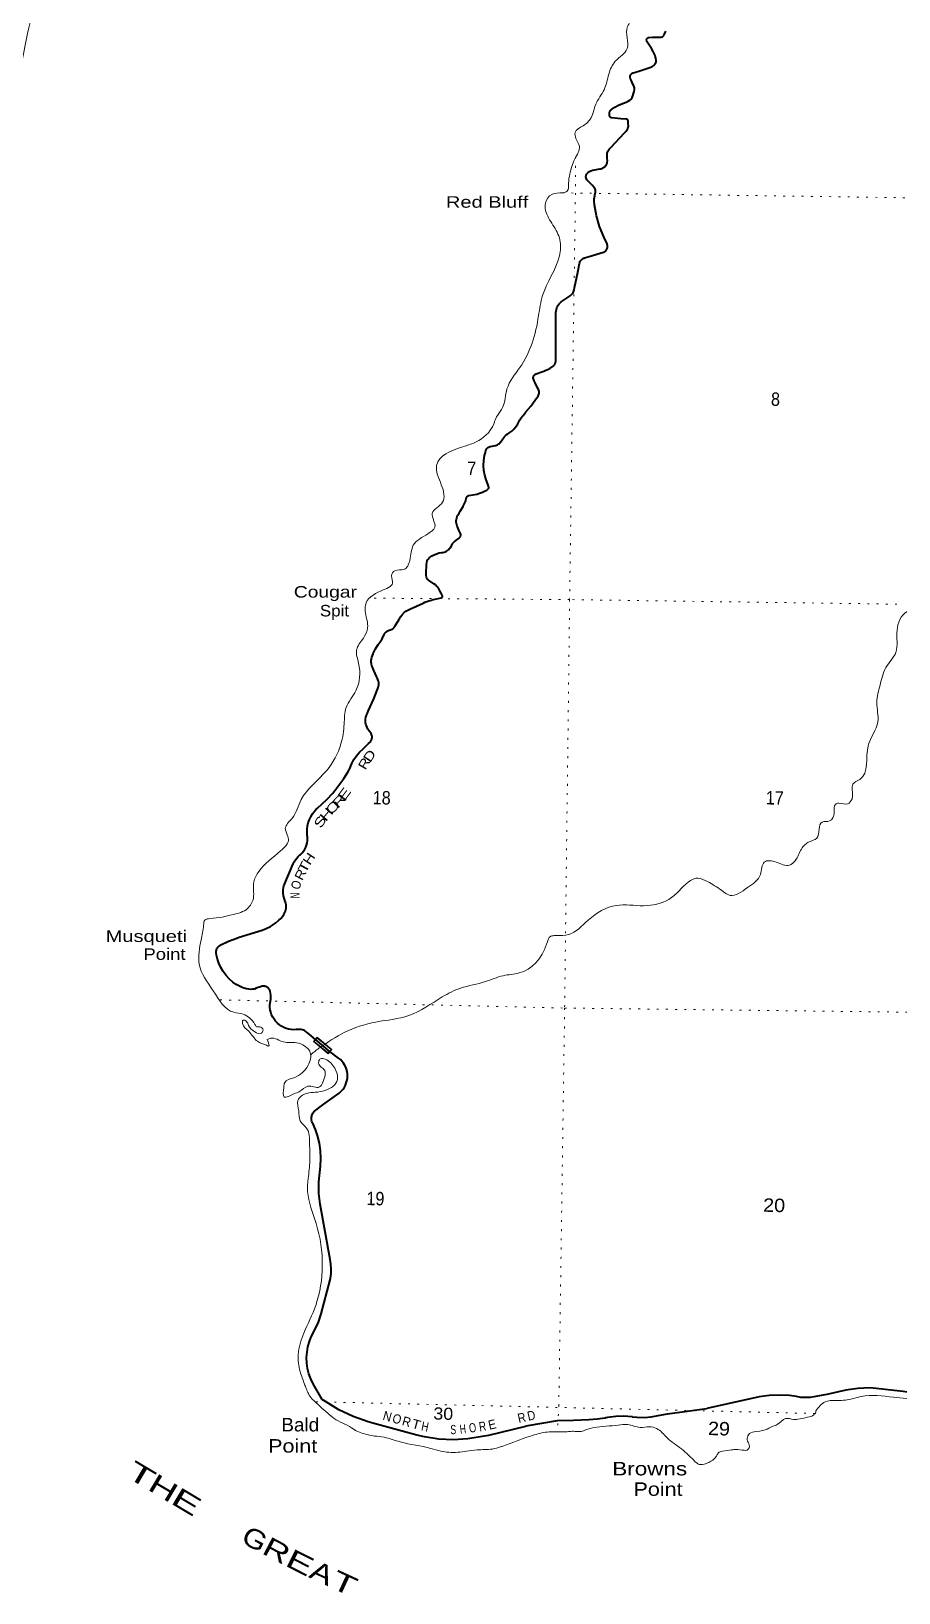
# Model space of a CAD drawing. Header units: feet. Extents: x -751810 to -497223, y -177792 to 12311.
# Drawn here: x -529671 to -518370, y -42260 to -21929 of the extents above; entities that cross this region are included whole.
import ezdxf
from ezdxf.enums import TextEntityAlignment as Align

# ---------------------------------------------------------------- set-up
doc = ezdxf.new("R2010")
doc.units = ezdxf.units.FT
doc.header["$LTSCALE"] = 80
doc.linetypes.add('DOTTED', pattern=[1.5, 0.3, -1.2])
for name, color, linetype, lineweight in [('26', 7, 'Continuous', 40), ('39', 7, 'Continuous', 13), ('42', 7, 'Continuous', 13), ('61', 7, 'Continuous', 13), ('7', 7, 'DOTTED', 13)]:
    doc.layers.add(name, color=color, linetype=linetype, lineweight=lineweight)
doc.layers.add('27', color=7, linetype='Continuous')
doc.layers.add('41', color=7, linetype='Continuous')

msp = doc.modelspace()

# ---------------------------------------------------------------- linework, layer by layer
at = {"layer": '26'}
for p, q in [((-521427.33, -21977.82), (-521405.57, -21928.8)), ((-522329.41, -24064.85), (-522320.57, -24024.27)), ((-522915.52, -26319.58), (-522872.19, -26291.86)), ((-523558.17, -27279.95), (-523527.58, -27235.79)), ((-521837.52, -39968.3), (-521842.46, -39967.92))]:
    msp.add_line(p, q, dxfattribs=at)
for points in [[(-522112.21, -22947.4), (-522068.24, -22917.39), (-522021.37, -22892.14), (-521991.75, -22879.27), (-521921.66, -22850.94), (-521896.59, -22840.81), (-521871.66, -22827.19), (-521870.3, -22826.24), (-521862.69, -22819.63), (-521861.72, -22818.59), (-521843.56, -22793.66), (-521835.18, -22768.59), (-521825.29, -22738.97), (-521816.89, -22713.86), (-521813.05, -22688.97), (-521812.99, -22678.58), (-521814.17, -22666.73), (-521814.24, -22666.38), (-521821.07, -22641.5), (-521832.55, -22616.38), (-521851.96, -22573.85), (-521863.36, -22548.9), (-521869.16, -22523.85), (-521869.11, -22520.06), (-521868.42, -22514.16), (-521867.11, -22508.37), (-521865.21, -22502.75), (-521862.73, -22497.36), (-521859.7, -22492.25), (-521856.15, -22487.5), (-521852.12, -22483.13), (-521847.66, -22479.22), (-521842.82, -22475.79), (-521837.64, -22472.88), (-521832.19, -22470.54), (-521830.82, -22470.05), (-521767.73, -22454.12), (-521611.81, -22399.33), (-521586.85, -22390.57), (-521561.81, -22376.11), (-521555.04, -22370.06), (-521548.66, -22363.01), (-521543.04, -22355.33), (-521538.25, -22347.1), (-521534.36, -22338.42), (-521531.39, -22329.38), (-521529.38, -22320.08), (-521528.35, -22310.62), (-521528.33, -22303.63), (-521532.31, -22278.58), (-521540.89, -22253.63), (-521547.39, -22234.76), (-521566.98, -22192.71), (-521590.87, -22152.94), (-521591, -22152.75), (-521634.39, -22087.22), (-521650.9, -22062.28), (-521654.56, -22037.22), (-521653.93, -22034.83), (-521652.68, -22031.52), (-521651.09, -22028.35), (-521649.18, -22025.37), (-521646.96, -22022.6), (-521644.47, -22020.09), (-521641.73, -22017.84), (-521638.77, -22015.9), (-521635.62, -22014.27), (-521632.32, -22012.98), (-521628.9, -22012.05), (-521625.4, -22011.48), (-521625.15, -22011.45), (-521578.72, -22007.05), (-521468.68, -22006.35), (-521463.71, -22005.84), (-521458.81, -22004.82), (-521454.05, -22003.29), (-521449.48, -22001.27), (-521445.14, -21998.78), (-521441.09, -21995.86), (-521437.36, -21992.53), (-521434.01, -21988.82), (-521431.06, -21984.79), (-521428.54, -21980.47), (-521427.29, -21977.83)], [(-522137.86, -22996.23), (-522137.74, -22990.37), (-522137, -22984.55), (-522135.66, -22978.85), (-522133.73, -22973.32), (-522131.24, -22968.01), (-522128.2, -22963), (-522124.66, -22958.34), (-522120.64, -22954.07), (-522116.21, -22950.24), (-522112.2, -22947.41)], [(-522320.52, -24024.28), (-522319.57, -24016.77), (-522319.4, -24009.2), (-522320.03, -24001.66), (-522321.44, -23994.22), (-522323.62, -23986.98), (-522324.37, -23985.18), (-522340.54, -23960.34), (-522364.56, -23935.18), (-522408.99, -23888.61), (-522432.8, -23863.66), (-522443.06, -23838.61), (-522443.52, -23836.53), (-522444.35, -23829.26), (-522444.42, -23821.93), (-522443.73, -23814.64), (-522442.27, -23807.46), (-522440.08, -23800.48), (-522437.16, -23793.76), (-522433.56, -23787.38), (-522429.35, -23781.46), (-522413.91, -23768.42), (-522397.18, -23757.07), (-522379.36, -23747.53), (-522360.64, -23739.9), (-522349.16, -23736.31), (-522262.14, -23722.12), (-522250.72, -23720.1), (-522239.57, -23716.9), (-522228.81, -23712.55), (-522218.57, -23707.1), (-522208.96, -23700.61), (-522200.07, -23693.15), (-522192.02, -23684.8), (-522184.88, -23675.65), (-522178.74, -23665.81), (-522173.66, -23655.39), (-522169.69, -23644.48), (-522167.68, -23636.41), (-522164.83, -23611.17), (-522166.22, -23586.41), (-522166.8, -23576.02), (-522169.99, -23550.59), (-522169.6, -23526.02), (-522168, -23516.24), (-522164.92, -23505), (-522160.69, -23494.15), (-522159.18, -23491.22), (-522142.69, -23466.29), (-522119.26, -23441.22), (-521943.74, -23253.37), (-521920.45, -23228.44), (-521903.89, -23203.37), (-521901.14, -23197.78), (-521896.97, -23186.43), (-521896.27, -23183.65), (-521891.96, -23158.55), (-521892.63, -23133.65), (-521892.7, -23131.06), (-521893.37, -23106.1), (-521900.52, -23081.06), (-521901.39, -23080.12), (-521903.62, -23078.16), (-521906.04, -23076.45), (-521908.63, -23075), (-521911.35, -23073.83), (-521914.19, -23072.95), (-521917.1, -23072.38), (-521920.05, -23072.11), (-521923.02, -23072.15), (-521925.96, -23072.5), (-521990.68, -23069.68), (-522106.98, -23057.31), (-522110.22, -23056.98), (-522113.4, -23056.32), (-522116.5, -23055.33), (-522119.48, -23054.02), (-522122.3, -23052.4), (-522124.94, -23050.5), (-522127.37, -23048.34), (-522129.56, -23045.93), (-522131.48, -23043.31), (-522133.12, -23040.5), (-522134.46, -23037.53), (-522135.48, -23034.44), (-522136.17, -23031.26), (-522136.52, -23028.03), (-522136.54, -23024.79), (-522137.89, -22996.23)], [(-522872.19, -26291.85), (-522865.21, -26285.69), (-522858.91, -26278.83), (-522853.36, -26271.36), (-522848.63, -26263.34), (-522844.75, -26254.87), (-522841.79, -26246.04), (-522839.76, -26236.95), (-522838.7, -26227.7), (-522838.56, -26224.87), (-522837.33, -25609.12), (-522837.03, -25589.14), (-522834.65, -25569.31), (-522830.2, -25549.83), (-522823.75, -25530.93), (-522815.35, -25512.8), (-522805.11, -25495.65), (-522793.12, -25479.67), (-522779.54, -25465.02), (-522765.73, -25452.86), (-522651.14, -25372.45), (-522640.14, -25363.84), (-522630.1, -25354.12), (-522621.13, -25343.41), (-522613.33, -25331.82), (-522607.61, -25321.03), (-522598.46, -25296.1), (-522592.95, -25271.03), (-522548.27, -25067.99), (-522528.96, -24951.34), (-522526.36, -24941.8), (-522522.78, -24932.59), (-522518.26, -24923.81), (-522512.84, -24915.55), (-522506.59, -24907.89), (-522499.57, -24900.94), (-522491.87, -24894.75), (-522483.56, -24889.4), (-522474.74, -24884.96), (-522465.5, -24881.45), (-522465.06, -24881.32), (-522404.87, -24861.69), (-522215.47, -24807.18), (-522207.47, -24803.4), (-522199.9, -24798.82), (-522192.85, -24793.46), (-522186.4, -24787.4), (-522180.62, -24780.7), (-522175.58, -24773.44), (-522171.32, -24765.68), (-522167.89, -24757.52), (-522165.34, -24749.05), (-522163.68, -24740.35), (-522162.95, -24731.54), (-522163.13, -24722.69), (-522164.25, -24713.91), (-522166.27, -24705.3), (-522169.18, -24696.94), (-522172.96, -24688.94), (-522173.26, -24688.37), (-522213.79, -24607.06), (-522268.06, -24471.67), (-522307.87, -24331.36), (-522332.81, -24187.65), (-522334.23, -24174.23), (-522336.9, -24149), (-522336.17, -24124.23), (-522335.72, -24109.24), (-522330.36, -24069.59), (-522329.43, -24064.84)], [(-523527.57, -27235.8), (-523514.39, -27216.94), (-523499.31, -27199.56), (-523482.5, -27183.85), (-523464.14, -27169.99), (-523451.33, -27161.95), (-523410.83, -27134.33), (-523383.98, -27109.43), (-523367.34, -27090.4), (-523347.73, -27065.44), (-523334.05, -27040.4), (-523319.89, -27014.48), (-523306.27, -26989.56), (-523289.46, -26964.48), (-523275.67, -26943.9), (-523268.08, -26934.61), (-523247.29, -26909.16), (-523226.26, -26884.61), (-523161.58, -26809.14), (-523086.71, -26704.43), (-523068.88, -26679.49), (-523057.94, -26654.43), (-523057.88, -26654.24), (-523056.04, -26645.23), (-523055.15, -26636.09), (-523055.22, -26626.89), (-523055.98, -26620.16), (-523063.28, -26595.06), (-523075.47, -26570.16), (-523107.47, -26504.77), (-523119.63, -26479.94), (-523129.82, -26454.77), (-523130.53, -26449.47), (-523130.72, -26442.97), (-523130.23, -26436.48), (-523129.06, -26430.08), (-523127.23, -26423.84), (-523124.76, -26417.82), (-523121.68, -26412.1), (-523118.01, -26406.73), (-523113.8, -26401.77), (-523109.09, -26397.28), (-523103.95, -26393.3), (-523098.41, -26389.88), (-523093.71, -26387.57), (-523017.9, -26362.07), (-522993.02, -26353.7), (-522967.9, -26343.16), (-522934.56, -26329.17), (-522915.53, -26319.57)], [(-524211.16, -28652.67), (-524196.66, -28627.92), (-524182.86, -28602.67), (-524181.04, -28599.76), (-524171.19, -28587.17), (-524160.09, -28575.68), (-524147.85, -28565.42), (-524139.65, -28559.66), (-524097.99, -28527.05), (-524093.82, -28524), (-524090, -28520.54), (-524086.56, -28516.69), (-524083.54, -28512.5), (-524080.98, -28508.02), (-524078.89, -28503.3), (-524077.32, -28498.39), (-524076.26, -28493.34), (-524075.74, -28488.2), (-524075.76, -28483.11), (-524084.15, -28458.24), (-524095.2, -28433.11), (-524121.58, -28373.1), (-524127.42, -28355.83), (-524131.43, -28338.05), (-524133.56, -28319.94), (-524133.78, -28301.72), (-524132.1, -28283.57), (-524128.53, -28265.69), (-524123.11, -28248.29), (-524115.9, -28231.55), (-524113.87, -28227.93), (-524098.34, -28203.28), (-524082.81, -28177.93), (-524045.03, -28116.24), (-524042.22, -28110.83), (-524029.14, -28085.69), (-524018.7, -28060.83), (-524015.63, -28053.51), (-524011.01, -28038.18), (-524003.91, -28013.12), (-523992.86, -27988.18), (-523992.85, -27988.17), (-523989.58, -27984.89), (-523985.99, -27981.97), (-523982.11, -27979.44), (-523977.98, -27977.33), (-523973.66, -27975.66), (-523969.44, -27974.51), (-523890.69, -27961.69), (-523862.88, -27955.74), (-523844.25, -27949.66), (-523819.45, -27939.96), (-523794.25, -27928.84), (-523758.7, -27913.17), (-523733.69, -27902.13), (-523711.86, -27877.15), (-523711.35, -27875.31), (-523713.75, -27850.38), (-523723.53, -27825.31), (-523744.44, -27771.68), (-523761.99, -27709.74), (-523772.96, -27646.3), (-523777.24, -27582.07), (-523774.79, -27517.74), (-523765.63, -27454.02), (-523755.32, -27413.24), (-523748.78, -27388.16), (-523735.58, -27363.24), (-523733.75, -27360.88), (-523728.31, -27355.21), (-523722.3, -27350.13), (-523716.13, -27345.95), (-523691.19, -27336.25), (-523666.13, -27330.67), (-523648.28, -27326.68), (-523623.36, -27321.13), (-523598.28, -27312.46), (-523590.98, -27308.75), (-523581.26, -27302.46), (-523572.26, -27295.19), (-523564.07, -27287.02), (-523558.19, -27279.93)], [(-525233.64, -30076.94), (-525226.51, -30055.37), (-525217.17, -30034.65), (-525215.52, -30031.53), (-525186.9, -29971.81), (-525152.2, -29915.42), (-525126.25, -29880.45), (-525100.8, -29840.01), (-525072.34, -29784.96), (-525067.11, -29775.03), (-525060.88, -29765.7), (-525053.7, -29757.08), (-525045.67, -29749.25), (-525036.86, -29742.31), (-525027.37, -29736.33), (-525017.3, -29731.37), (-525006.78, -29727.49), (-524995.91, -29724.73), (-524992.26, -29724.07), (-524981.44, -29719.86), (-524971.12, -29714.55), (-524961.41, -29708.19), (-524952.42, -29700.85), (-524944.24, -29692.61), (-524936.97, -29683.55), (-524930.69, -29673.79), (-524925.46, -29663.43), (-524924.87, -29662.05), (-524875.44, -29579.93), (-524860.35, -29554.87), (-524842.3, -29529.93), (-524829.12, -29514.7), (-524810.51, -29497.26), (-524790.17, -29481.85), (-524789.27, -29481.31), (-524764.35, -29466.57), (-524739.27, -29455.09), (-524567.02, -29376.18), (-524541.83, -29364.64), (-524517.02, -29354.59), (-524491.27, -29344.15), (-524457.59, -29334.45), (-524432.79, -29327.69), (-524407.59, -29322.04), (-524330.76, -29304.84), (-524328.62, -29304.71), (-524326.51, -29304.35), (-524324.45, -29303.77), (-524322.46, -29302.98), (-524320.56, -29301.98), (-524318.78, -29300.8), (-524317.13, -29299.43), (-524315.63, -29297.9), (-524314.31, -29296.22), (-524313.58, -29295.07), (-524316.41, -29269.84), (-524330.63, -29245.07), (-524348.61, -29213.76), (-524362.94, -29188.82), (-524381.68, -29163.76), (-524389.75, -29154.34), (-524406.45, -29138.52), (-524424.71, -29124.54), (-524495.31, -29075.71), (-524501.3, -29071.03), (-524506.77, -29065.75), (-524511.66, -29059.93), (-524515.91, -29053.63), (-524519.48, -29046.92), (-524522.33, -29039.87), (-524523.45, -29035.98), (-524526.1, -29011.05), (-524524.93, -28985.98), (-524519.57, -28871.41), (-524518.41, -28846.62), (-524512.37, -28821.41), (-524511.66, -28819.45), (-524507.59, -28811.1), (-524504.48, -28806.12), (-524480.46, -28781.08), (-524455.52, -28763.93), (-524451.23, -28761), (-524421.2, -28744.8), (-524389.63, -28731.82), (-524356.88, -28722.21), (-524323.31, -28716.08), (-524307.56, -28714.07), (-524292.1, -28710.42), (-524277.1, -28705.18), (-524262.74, -28698.4), (-524249.16, -28690.16), (-524236.52, -28680.54), (-524224.96, -28669.66), (-524214.59, -28657.62), (-524211.16, -28652.67)], [(-526350.96, -33305.2), (-526354.28, -33285.29), (-526359.66, -33265.84), (-526362.08, -33259.01), (-526385.15, -33185.03), (-526388.9, -33148.93), (-526388.86, -33112.64), (-526385.03, -33076.55), (-526380.81, -33054.65), (-526256.53, -32768.47), (-526244.53, -32742.01), (-526229.83, -32716.96), (-526212.59, -32693.58), (-526193, -32672.14), (-526171.28, -32652.85), (-526162.67, -32646.26), (-526142.23, -32625.69), (-526124.04, -32603.11), (-526108.32, -32578.75), (-526095.23, -32552.87), (-526084.92, -32525.78), (-526077.49, -32497.75), (-526073.04, -32469.1), (-526071.6, -32440.14), (-526073.21, -32411.18), (-526074.4, -32401.65), (-526077.86, -32359.44), (-526076.89, -32317.1), (-526071.5, -32275.09), (-526061.75, -32233.88), (-526047.74, -32193.91), (-526029.63, -32155.62), (-526007.62, -32119.44), (-525981.95, -32085.76), (-525952.9, -32054.94), (-525942.1, -32045), (-525818.23, -31932.29), (-525740.35, -31847.72), (-525597.3, -31659.96), (-525546.69, -31577.23), (-525530.1, -31543.88), (-525517.73, -31519), (-525507.29, -31493.88), (-525494.82, -31463.86), (-525466.34, -31411.53), (-525432.54, -31362.46), (-525393.79, -31317.2), (-525350.53, -31276.24), (-525347.2, -31273.42), (-525278.27, -31204.53), (-525253.29, -31179.57), (-525237.61, -31154.55), (-525234.54, -31146.28), (-525232.15, -31136.97), (-525230.75, -31127.47), (-525230.35, -31117.86), (-525230.95, -31108.27), (-525232.56, -31098.8), (-525232.79, -31097.97), (-525242.64, -31072.95), (-525262.99, -31047.97), (-525273.55, -31035.01), (-525286, -31015.94), (-525296.39, -30995.67), (-525304.6, -30974.43), (-525310.55, -30952.45), (-525314.16, -30929.97), (-525315.41, -30907.23), (-525314.28, -30884.49), (-525310.77, -30861.99), (-525304.93, -30839.98), (-525301.88, -30831.97), (-525291.28, -30807.15), (-525279.94, -30781.97), (-525206.73, -30619.43), (-525165.89, -30510.43), (-525156.44, -30485.2), (-525148.25, -30460.43), (-525146.9, -30455.28), (-525144.51, -30439.62), (-525143.77, -30423.79), (-525144.68, -30407.98), (-525147.25, -30392.34), (-525150.49, -30380.51), (-525160.35, -30355.81), (-525171.63, -30330.51), (-525206.88, -30251.51), (-525218.15, -30231.77), (-525227.28, -30210.97), (-525234.2, -30189.32), (-525238.81, -30167.07), (-525241.08, -30144.46), (-525240.96, -30121.73), (-525238.48, -30099.15), (-525233.64, -30076.94)], [(-525775.84, -35215.71), (-526050.9, -34988.76), (-526076.47, -34967.3), (-526100.9, -34947.23), (-526111, -34941.13), (-526124.29, -34934.89), (-526138.15, -34930.07), (-526152.45, -34926.73), (-526167.01, -34924.9), (-526181.68, -34924.61), (-526196.31, -34925.85), (-526219.32, -34928.58), (-526252.6, -34929.56), (-526285.81, -34927.05), (-526318.57, -34921.09), (-526350.53, -34911.73), (-526381.33, -34899.09), (-526410.65, -34883.29), (-526438.15, -34864.52), (-526463.54, -34842.97), (-526486.54, -34818.89), (-526506.9, -34792.54), (-526524.39, -34764.2), (-526538.82, -34734.19), (-526550.03, -34702.84), (-526557.91, -34670.48), (-526562.36, -34637.48), (-526563.34, -34604.2), (-526549.86, -34531.33), (-526547.84, -34505.55), (-526548.54, -34479.7), (-526551.93, -34454.06), (-526557.98, -34428.92), (-526563.61, -34412.2), (-526568.06, -34404.62), (-526573.9, -34396.62), (-526580.54, -34389.27), (-526587.91, -34382.66), (-526595.94, -34376.85), (-526604.52, -34371.92), (-526613.58, -34367.91), (-526623, -34364.86), (-526632.69, -34362.82), (-526642.55, -34361.81), (-526652.45, -34361.83), (-526662.3, -34362.88), (-526671.98, -34364.96), (-526739.37, -34390.04), (-526764.33, -34399.33), (-526789.37, -34402.74), (-526811.15, -34403.88), (-526836.58, -34402.55), (-526861.74, -34398.56), (-526864.98, -34397.75), (-526913.03, -34382.85), (-526959.25, -34363.02), (-527003.15, -34338.47), (-527044.24, -34309.46), (-527090.81, -34268.31), (-527132.82, -34222.52), (-527169.81, -34172.59), (-527201.39, -34119.06), (-527227.19, -34062.53), (-527245.33, -34009.33), (-527255.63, -33957.72), (-527260.6, -33932.81), (-527260.11, -33907.72), (-527258.5, -33898.1), (-527255.41, -33886.92), (-527251.16, -33876.13), (-527245.81, -33865.83), (-527239.41, -33856.16), (-527232.03, -33847.2), (-527223.76, -33839.07), (-527214.68, -33831.84), (-527207.79, -33827.29), (-527102.75, -33775.74), (-526992.89, -33735.45), (-526961.31, -33726.22), (-526663.12, -33634.09), (-526608.16, -33611.96), (-526555.82, -33584.21), (-526529.27, -33567.28), (-526485.31, -33537.83), (-526444.67, -33503.95), (-526421.18, -33479.78), (-526398.21, -33454.73), (-526379.79, -33429.78), (-526374.81, -33421.97), (-526365.79, -33403.92), (-526358.71, -33385.01), (-526353.64, -33365.48), (-526350.64, -33345.52), (-526349.75, -33325.35), (-526350.96, -33305.2)], [(-525879.67, -39743.3), (-525998.08, -39538.25), (-526029.21, -39474.61), (-526053.51, -39408.07), (-526070.72, -39339.35), (-526080.66, -39269.2), (-526083.2, -39198.41), (-526078.34, -39127.73), (-526066.11, -39057.96), (-526046.66, -38989.84), (-526022.6, -38929.36), (-525979.3, -38846.52), (-525929.66, -38735.25), (-525894.28, -38628.03), (-525776.38, -38185.11), (-525772.13, -38164.21), (-525764.21, -38103.7), (-525762.67, -38042.69), (-525767.5, -37981.85), (-525778.67, -37921.86), (-525906.39, -37201.67), (-525922.53, -37062.87), (-525924.08, -36923.15), (-525923.51, -36910.66), (-525904.37, -36704.54), (-525897.88, -36604.22), (-525901.92, -36503.78), (-525916.43, -36404.32), (-525941.26, -36306.91), (-525969.06, -36229.49), (-526003.24, -36147.97), (-526009.47, -36135.37), (-526014.35, -36122.2), (-526017.82, -36108.58), (-526019.85, -36094.68), (-526020.42, -36080.64), (-526019.51, -36066.62), (-526017.15, -36052.78), (-526013.35, -36039.25), (-526008.16, -36026.2), (-526001.63, -36013.75), (-525993.84, -36002.06), (-525984.87, -35991.25), (-525981.61, -35987.85), (-525870.06, -35905.84), (-525659.37, -35756.31), (-525649.16, -35747.74), (-525627.47, -35726.56), (-525608.11, -35703.22), (-525591.3, -35677.99), (-525577.22, -35651.15), (-525566.02, -35622.97), (-525557.82, -35593.78), (-525552.72, -35563.89), (-525550.78, -35533.64), (-525552.01, -35503.35), (-525556.39, -35473.35), (-525563.89, -35443.97), (-525574.42, -35415.54), (-525587.86, -35388.36), (-525604.07, -35362.74), (-525622.87, -35338.96), (-525644.06, -35317.26), (-525667.39, -35297.91), (-525775.84, -35215.71)], [(-517563.35, -39935), (-517831.01, -39781.83), (-517845.49, -39775.05), (-517853.02, -39771.51), (-518001.83, -39711.31), (-518156.1, -39667.01), (-518314.17, -39639.07), (-518703.29, -39595.42), (-518746.2, -39594.05), (-518904.13, -39599.56), (-519060.61, -39621.54), (-519305.04, -39679.86), (-519478.11, -39710.71), (-519522.13, -39716.94), (-519582.98, -39719.99), (-519643.82, -39716.66), (-519703.98, -39706.99), (-519792.13, -39693.73), (-519924.5, -39685.55), (-520057.01, -39691.25), (-520188.19, -39710.78), (-520868.71, -39859.19)], [(-521842.46, -39967.92), (-521949.83, -39960.4), (-522057.39, -39964.15), (-522163.97, -39979.13), (-522187.37, -39983.96), (-522192.41, -39985.01), (-522300.23, -40001.51), (-522409.19, -40006.64), (-522605.07, -40016.86), (-522820.24, -40023.21), (-523228.73, -40093.21), (-523233.99, -40094.41), (-523714.26, -40214.43), (-523984.55, -40257.53), (-524172.53, -40268.64), (-524360.65, -40260.05), (-524546.84, -40231.84), (-524648.79, -40207.77), (-525218.82, -40053.64), (-525281.98, -40035.67), (-525476.37, -39967.38), (-525662.55, -39879.15), (-525838.49, -39771.95), (-525879.67, -39743.3)], [(-521842.46, -39967.92), (-521782.15, -39974.61), (-521688.09, -39976.91), (-521594.32, -39969.36), (-521501.84, -39952.05), (-521381.99, -39930.91), (-520868.71, -39859.19)]]:
    msp.add_lwpolyline(points, dxfattribs=at)
at = {"layer": '39'}
msp.add_arc((-525569.5, -35701.06), 637.37, 121.99094, 135.32903, dxfattribs=at)
for points in [[(-528979.46, -20457.82), (-529074.98, -20656.52), (-529094.66, -20748.82), (-529133.29, -20774.33), (-529166.76, -20850.28), (-529234.11, -21026.34), (-529299.7, -21099.72), (-529340.21, -21117.14), (-529343.7, -21203.69), (-529478.58, -21449.06), (-529720.48, -21956.42), (-529968.37, -22578.47), (-530000.94, -22602.07), (-530013.41, -22742.84), (-530007.82, -22885.93), (-530041.5, -22973.96), (-530056.23, -23364.43), (-530115.36, -23647.38), (-530194.22, -23791.02), (-530252.36, -23898.76), (-530265.58, -24083.82), (-530286.85, -24268.74), (-530354.58, -24466.95), (-530485.26, -24702.34), (-530699.17, -25101.42), (-530865.06, -25396.61), (-531036.43, -25659.48), (-531122.63, -25879.52), (-531164.27, -26080.2), (-531206.53, -26317.12), (-531348.45, -26503.97), (-531480.04, -26674.89), (-531499.61, -26761.15), (-531568.74, -26806.27), (-531617.21, -26819.53), (-531735.61, -26924.21), (-532032.13, -27217.12), (-532150.25, -27422.51), (-532162.7, -27680.09), (-532144.78, -27807.29), (-532115.43, -27854.12), (-532071.94, -27897.18), (-532070.72, -27943.52), (-532127, -27942.54), (-532203.78, -27965.37), (-532228.17, -27981.06), (-532140.33, -28016.83), (-532106.72, -28049.64), (-532174.11, -28110.9), (-532217.25, -28164.53), (-532321.96, -28174.79), (-532401, -28211.68), (-532400.82, -28318.43), (-532452.58, -28406.14), (-532574.3, -28587.3), (-532709.88, -28756.13), (-532776.93, -28797.26), (-532843.94, -28836.38), (-532876.4, -28970.75), (-532882.73, -29105.58), (-532850.6, -29224.97), (-532855.97, -29303.42), (-532905.13, -29356.95), (-532930.35, -29537.77), (-533091.66, -29917.63), (-533099.24, -30008.13), (-533127.79, -30129.91), (-533175.54, -30201.54), (-533170.23, -30302.36), (-533095.64, -30501.63), (-533113.47, -30720.85), (-533207.29, -30916.59), (-533216.4, -30978.87), (-533187.6, -31057.92), (-533247.37, -31143.48), (-533294.38, -31305.8), (-533303.21, -31468.78), (-533405.76, -31704.65), (-533445.33, -31784.53), (-533454.92, -31874.99), (-533574.39, -32042.09), (-533634.11, -32242.46), (-533691.55, -32426.75), (-533808.49, -32563.68), (-533847.3, -32599.26), (-533792.96, -32712.99), (-533801.57, -32863.89), (-533836.53, -33026.42), (-533856.45, -33602.09), (-533902.62, -33949.71), (-533940.1, -34142.41), (-534080.01, -34329.29), (-534214.15, -34649.2), (-534229.84, -34860.4), (-534206.4, -35134.72), (-534254.31, -35349.39), (-534380.35, -35548.6)], [(-521638.23, -21070.74), (-521670.52, -21255.38), (-521717.63, -21383.27), (-521850.91, -21497.12), (-521884.13, -21633.38), (-521869.82, -21802.97), (-521903.47, -21868.7), (-521907.86, -22154.73), (-522062.42, -22320.48), (-522146.57, -22485.82), (-522209.51, -22691.93), (-522316.27, -22878.92), (-522378.58, -23056.84), (-522481.43, -23159.29), (-522585.99, -23247.59), (-522575.64, -23324.39), (-522529.73, -23430.22), (-522589.67, -23592.07), (-522654.4, -23788.07), (-522671.17, -23908.59), (-522689.55, -24010.94), (-522748.35, -24031.77), (-522889.61, -24052.74), (-522972.5, -24161.69), (-522970.73, -24262.48), (-522874.4, -24452.06), (-522784.16, -24643.52), (-522790.85, -24852.93), (-523009.58, -25369.85), (-523061.68, -25630.61), (-523146.18, -25991.4), (-523306.12, -26308.15), (-523473.26, -26586.46), (-523530.93, -26826.95), (-523597.65, -26932.23), (-523669.6, -27091.8), (-523911.42, -27291.84), (-524067.47, -27344.71), (-524390.55, -27581.2), (-524377.26, -27706.43), (-524294.44, -27960.18), (-524312.77, -28060.52), (-524446.78, -28206.58), (-524412.59, -28386.7), (-524502.98, -28471.29), (-524693.41, -28622.12), (-524740.04, -28818.53), (-524815.12, -28937.73), (-524934.13, -28953.16), (-524975.87, -29020.73), (-524965.88, -29113.64), (-525110.91, -29213.11), (-525318.27, -29401.85), (-525316.55, -29504.65), (-525288.62, -29694.7), (-525343.95, -29830.46), (-525431.86, -29983.62), (-525405.58, -30157.51), (-525441.74, -30515.36), (-525567.27, -30732.14), (-525594.25, -30949.15), (-525636.25, -31208.13), (-525823.05, -31556.52), (-526153.26, -31931.87), (-526277.54, -32182.94), (-526360.79, -32308), (-526319.68, -32447.96), (-526421.65, -32600.8), (-526705.2, -32868.41), (-526772.64, -33005.91), (-526777.37, -33217.38), (-526852.76, -33350.67), (-527041.61, -33431.02), (-527340.44, -33482.67), (-527409.24, -33501.26), (-527424.8, -33567.4), (-527457.27, -33760.1), (-527482.44, -34075.89), (-527301.13, -34422.55), (-527029.83, -34702.75), (-526909.66, -34725.63), (-526826.31, -34775.88), (-526755.83, -34862.11), (-526732.34, -34890.85), (-526696.16, -34891.68), (-526650.82, -34933), (-526671.87, -34974.84), (-526759.92, -34954.71), (-526840.54, -34872.28), (-526865.54, -34821.34), (-526911.47, -34806.19), (-526918.4, -34846.33), (-526838.23, -34948.9), (-526724.51, -35080.44), (-526606.99, -35131.47), (-526579.07, -35142.18), (-526597.28, -35057.14)], [(-525907.17, -35160.49), (-525593.62, -34967.08), (-525180.23, -34829.37), (-524751.93, -34744.38), (-524316.09, -34502.4), (-524078.23, -34388.92), (-523754.51, -34303.58), (-523523.49, -34226.21), (-523313.51, -34190.67), (-522957.17, -33815.91), (-522902.56, -33712.37), (-522840.01, -33703.71), (-522668.78, -33691.48), (-522415.13, -33501.78), (-522048.81, -33310.61), (-521692.9, -33314.66), (-521365.25, -33233.44), (-521232.01, -33121.61), (-520980.91, -32956.04), (-520861.24, -33001.07), (-520678.72, -33114.02), (-520567.59, -33181.02), (-520342.06, -33079.35), (-520171.28, -32907.92), (-520121.4, -32745.84), (-519966.56, -32747.34), (-519794.48, -32787.51), (-519718.75, -32728.78), (-519638.93, -32577.45), (-519536.25, -32483.06), (-519438.63, -32434.9), (-519369.57, -32224.9), (-519270.71, -32211.02), (-519209.98, -32103.59), (-519193.47, -31995.15), (-519150.89, -31980), (-519034.43, -31988.69), (-518978.67, -31923.46), (-518976.05, -31806.65), (-518966.35, -31732.31), (-518878.46, -31669.83), (-518768.08, -31231.05), (-518640.48, -30921.62), (-518656.96, -30669.37), (-518613.67, -30442.66), (-518538.17, -30214.66), (-518407.02, -30016.14), (-518392.49, -29726.31), (-518268.52, -29489.34), (-518152.72, -29437.56), (-517947.05, -29234.69), (-517656.45, -29011.57), (-517469.26, -28735.74), (-517324.18, -28634.25), (-517189.29, -28538.58), (-516909.3, -28430.08), (-516861.52, -28271.98), (-516864.89, -28153.01), (-516607.79, -27898.92), (-516469.56, -27833.54), (-516311.16, -27945.95), (-516093.75, -28027.45), (-515932.95, -28121.78), (-515752.41, -28053.34), (-515472.04, -27838.05), (-515196.2, -27735.5), (-514863.99, -27630.2), (-514308.5, -27523.93), (-513748.24, -27474.18), (-513598.55, -27525.94), (-513485.85, -27613.13), (-513337.72, -27644.7), (-513239.99, -27501.84), (-513117.05, -27490.53), (-512886.25, -27423.22), (-512406.88, -27303.13), (-512209.76, -27212.9), (-512010.98, -27318.16), (-511532.37, -27411.64), (-511193.46, -27366.95), (-511053.91, -27152.49), (-510829, -26809), (-510619.48, -26793.61), (-510417.23, -26743.8), (-510172.37, -26497.48), (-510076.13, -26421.08), (-509903.08, -26507.62), (-509437.34, -26637.08), (-509326.38, -26712.14), (-509241.1, -26675.79), (-509127.68, -26730.75), (-509050.18, -26772.81), (-508966.27, -26708.22), (-508893.11, -26584.95), (-508759.85, -26561.78), (-508639.82, -26590.7)], [(-526597.28, -35057.14), (-526552.65, -35040.01), (-526382.76, -35088.2), (-526216.09, -35100.04), (-526035.85, -35225.04), (-526063.72, -35391.65), (-526250.39, -35554.66), (-526368.39, -35614.44), (-526381.94, -35680.63), (-526374.68, -35805.72), (-526249.05, -35764.25), (-526173.95, -35733.71), (-526065.82, -35665.64), (-525917.19, -35675.06), (-525871.53, -35611.62), (-525857.78, -35446.7), (-525907.14, -35405.28), (-525925.84, -35342.39), (-525902.96, -35308.65), (-525842.7, -35312.03), (-525716.65, -35431.77), (-525679.06, -35549.49), (-525719.51, -35649.32), (-525843.76, -35719.04), (-525971.04, -35744.36), (-526081.97, -35757.96), (-526196.66, -35850.07), (-526185.61, -35985.32), (-526166.38, -36114.72), (-526084.02, -36209.28), (-526044.43, -36417.72), (-526041.21, -36633.4), (-526062.57, -36868.67), (-526070.28, -37033.73), (-525958.99, -37453.36), (-525878.72, -38001.24), (-525964.73, -38519.16), (-526119.68, -38882.38), (-526194.25, -39158.75), (-526167.04, -39381.02), (-526110.34, -39543.51), (-526088.75, -39599.79), (-526059.29, -39667.52), (-526010.76, -39740.32)], [(-526010.8, -39740.28), (-525806.95, -39924.03), (-525726.14, -39990.5), (-525497.83, -40111.05), (-525416.61, -40161.43), (-525330.88, -40191.78), (-525200.82, -40219.23), (-525074.53, -40236.51), (-524862.8, -40296.22), (-524464.64, -40380.77), (-524334.78, -40416.27), (-524230.55, -40430.98), (-523998.93, -40418.7), (-523863.7, -40399.95), (-523662.28, -40388.92), (-523557, -40361.37), (-523536.7, -40353.83), (-523167.29, -40220.17), (-522970.95, -40170.75), (-522787.78, -40165.3), (-522689.18, -40163.76), (-522623.64, -40157.94), (-522552.34, -40161.17), (-522489.87, -40156.7), (-522467.51, -40147.2), (-522339.87, -40110.14), (-522025.28, -40077.8), (-521900.4, -40070.88), (-521738.38, -40107.19), (-521617.52, -40100.17), (-521523.54, -40122.67), (-521454.39, -40172.75), (-521424.99, -40203.7), (-521342.47, -40282.3), (-521154.91, -40423.97), (-521005.59, -40566.68), (-520967.95, -40589.79), (-520945.89, -40592.36), (-520869, -40574.16), (-520770.96, -40514.2), (-520746.04, -40482.61), (-520720.86, -40440.96), (-520663.93, -40416.21), (-520546.84, -40399.03), (-520492.41, -40394.36), (-520382.05, -40405.2), (-520345.77, -40402.09), (-520327.23, -40384.43), (-520318.89, -40372.56), (-520319.85, -40330.24), (-520342.47, -40269.26), (-520328.75, -40203.15), (-520253.37, -40164.78), (-520111.96, -40140.15), (-520008.19, -40092.42), (-519953.31, -40069.64), (-519844.77, -39991.83), (-519742.45, -40002.46), (-519686.12, -40001.87), (-519556.72, -39974.93), (-519475.46, -39942.74), (-519465.11, -39930.92), (-519454.81, -39921.11), (-519449.66, -39891.73)], [(-519449.66, -39891.73), (-519329.28, -39774.01), (-519188.1, -39757.06), (-518994.62, -39739.29), (-518861.08, -39704.04), (-518438.92, -39713.62), (-518108.12, -39761.43), (-518004.8, -39818.18), (-517953.57, -39865.69), (-517871.24, -39871.59), (-517835.61, -39928.9)]]:
    msp.add_spline(points, degree=3, dxfattribs=at)
at = {"layer": '61'}
for p, q in [((-525946.94, -35026.59), (-525754.27, -35185.91)), ((-525754.27, -35185.91), (-525802.06, -35243.71))]:
    msp.add_line(p, q, dxfattribs=at)
msp.add_lwpolyline([(-525802.06, -35243.71), (-525994.74, -35084.4), (-525946.94, -35026.59)], dxfattribs=at)
msp.add_lwpolyline([(-525945.87, -35037.85), (-525983.47, -35083.33), (-525803.12, -35232.44), (-525765.53, -35186.97)], close=True, dxfattribs=at)
at = {"layer": '7'}
for p, q in [((-519458.69, -39926.2), (-525974.9, -39772.64)), ((-522797.72, -39814.7), (-522815.1, -40165.82))]:
    msp.add_line(p, q, dxfattribs=at)
for points in [[(-522578.58, -23561.73), (-522581.49, -24035.56), (-522657.68, -29329.25), (-522722.34, -34647.39), (-522797.72, -39814.7)], [(-522754.48, -24033.09), (-517323.55, -24110.58), (-512012.21, -24136.45), (-506721.66, -24192.06), (-501444.62, -24317.12), (-497881.98, -24466.51)], [(-518394.33, -29388.52), (-522657.68, -29329.25), (-525244.6, -29309.87)], [(-527211.69, -34540.07), (-522722.34, -34647.39), (-517446.04, -34710.74), (-516406.47, -34720.12)]]:
    msp.add_lwpolyline(points, dxfattribs=at)

# ---------------------------------------------------------------- texts
at = {"layer": '27'}
for s, rotation, width, p in [('D', 56.896, 1.3, (-525213.94, -31395.84)), ('R', 59.58, 1.25, (-525280.85, -31493.92)), ('R', 47.059, 1.6, (-525616.08, -31990.52)), ('E', 53.129, 1.55, (-525545.16, -31896.79)), ('H', 50.189, 1.45, (-525778.95, -32163.15)), ('O', 47.401, 1.5, (-525700.13, -32074.72)), ('S', 58.043, 1.4, (-525857.37, -32254.28)), ('T', 62.604, 1.45, (-526065.61, -32839.63)), ('H', 56.848, 1.25, (-526001.85, -32735.87)), ('R', 62.731, 1.15, (-526111.05, -32936.32)), ('O', 74.051, 0.9, (-526161.76, -33059.6)), ('N', 88.439, 0.65, (-526175.13, -33183.66))]:
    msp.add_text(s, height=120, rotation=rotation, dxfattribs=dict(at, width=width)).set_placement(p, align=Align.CENTER)
for s, rotation, width, p in [('N', 344.427, 0.95, (-525099.79, -40005.35)), ('O', 344.427, 0.9, (-524976.12, -40039.82)), ('R', 344.427, 0.95, (-524848.8, -40075.3)), ('T', 344.427, 1.15, (-524725.12, -40109.77)), ('H', 348.25, 0.8, (-524597.8, -40145.25)), ('O', 7.913, 0.75, (-523959.62, -40177.76)), ('R', 8.619, 0.8, (-523828.73, -40159.43)), ('E', 13.158, 0.95, (-523702.03, -40139.03)), ('R', 12.757, 0.9, (-523319.44, -40050.43)), ('D', 12.757, 0.9, (-523194.22, -40022.07)), ('S', 0.821, 0.7, (-524209.42, -40195.88)), ('H', 6.879, 0.7, (-524081.45, -40192.46))]:
    msp.add_text(s, height=120, rotation=rotation, dxfattribs=dict(at, width=width)).set_placement(p)
at = {"layer": '41'}
for s, rotation, width, p in [('T', 329.207, 1.7, (-528449.95, -40742.65)), ('H', 329.207, 1.5, (-528167.89, -40910.75)), ('E', 329.207, 1.65, (-527868.92, -41088.92)), ('G', 332.217, 1.2, (-526953.34, -41598.17)), ('R', 332.217, 1.4, (-526680.27, -41742.04)), ('E', 333.141, 1.55, (-526379.32, -41900.6)), ('A', 335.207, 1.3, (-526067.33, -42054.56)), ('T', 335.207, 1.55, (-525787.12, -42183.99))]:
    msp.add_text(s, height=250, rotation=rotation, dxfattribs=dict(at, width=width)).set_placement(p)
at = {"layer": '42'}
for s, height, width, p in [('Red Bluff', 150, 1.3, (-524268.18, -24226.66)), ('Cougar', 150, 1.25, (-526250.15, -29302.76)), ('Spit', 150, 1.1, (-525910.73, -29548.23)), ('Musqueti', 150, 1.3, (-528700.3, -33786.42)), ('Point', 150, 1.2, (-528209.37, -34019.76)), ('Bald', 175, 1.05, (-526412.27, -40159.51)), ('Point', 175, 1.2, (-526585.17, -40435.21)), ('Browns', 175, 1.25, (-522101.53, -40731.93)), ('Point', 175, 1.2, (-521825.84, -40998.3))]:
    msp.add_text(s, height=height, dxfattribs=dict(at, width=width)).set_placement(p)
at = {"layer": '7'}
for s, height, rotation, width, p in [('8', 175, 358.7, 0.9, (-520035.72, -26805.4)), ('7', 175, 358.7, 0.9, (-523994.46, -27706.58)), ('18', 175, 358.7, 0.9, (-525223.89, -31992.99)), ('17', 175, 358.7, 0.9, (-520103.84, -31995.53)), ('19', 175, 358.7, 0.9, (-525305.95, -37212.28)), ('20', 175, 358.7, 1.1, (-520138.02, -37299.13)), ('30', 157.5, 358.557, 1.1, (-524433.75, -40003.43)), ('29', 175, 358.555, 1.1, (-520856.63, -40206.54))]:
    msp.add_text(s, height=height, rotation=rotation, dxfattribs=dict(at, width=width)).set_placement(p)

doc.saveas('drawing.dxf')
